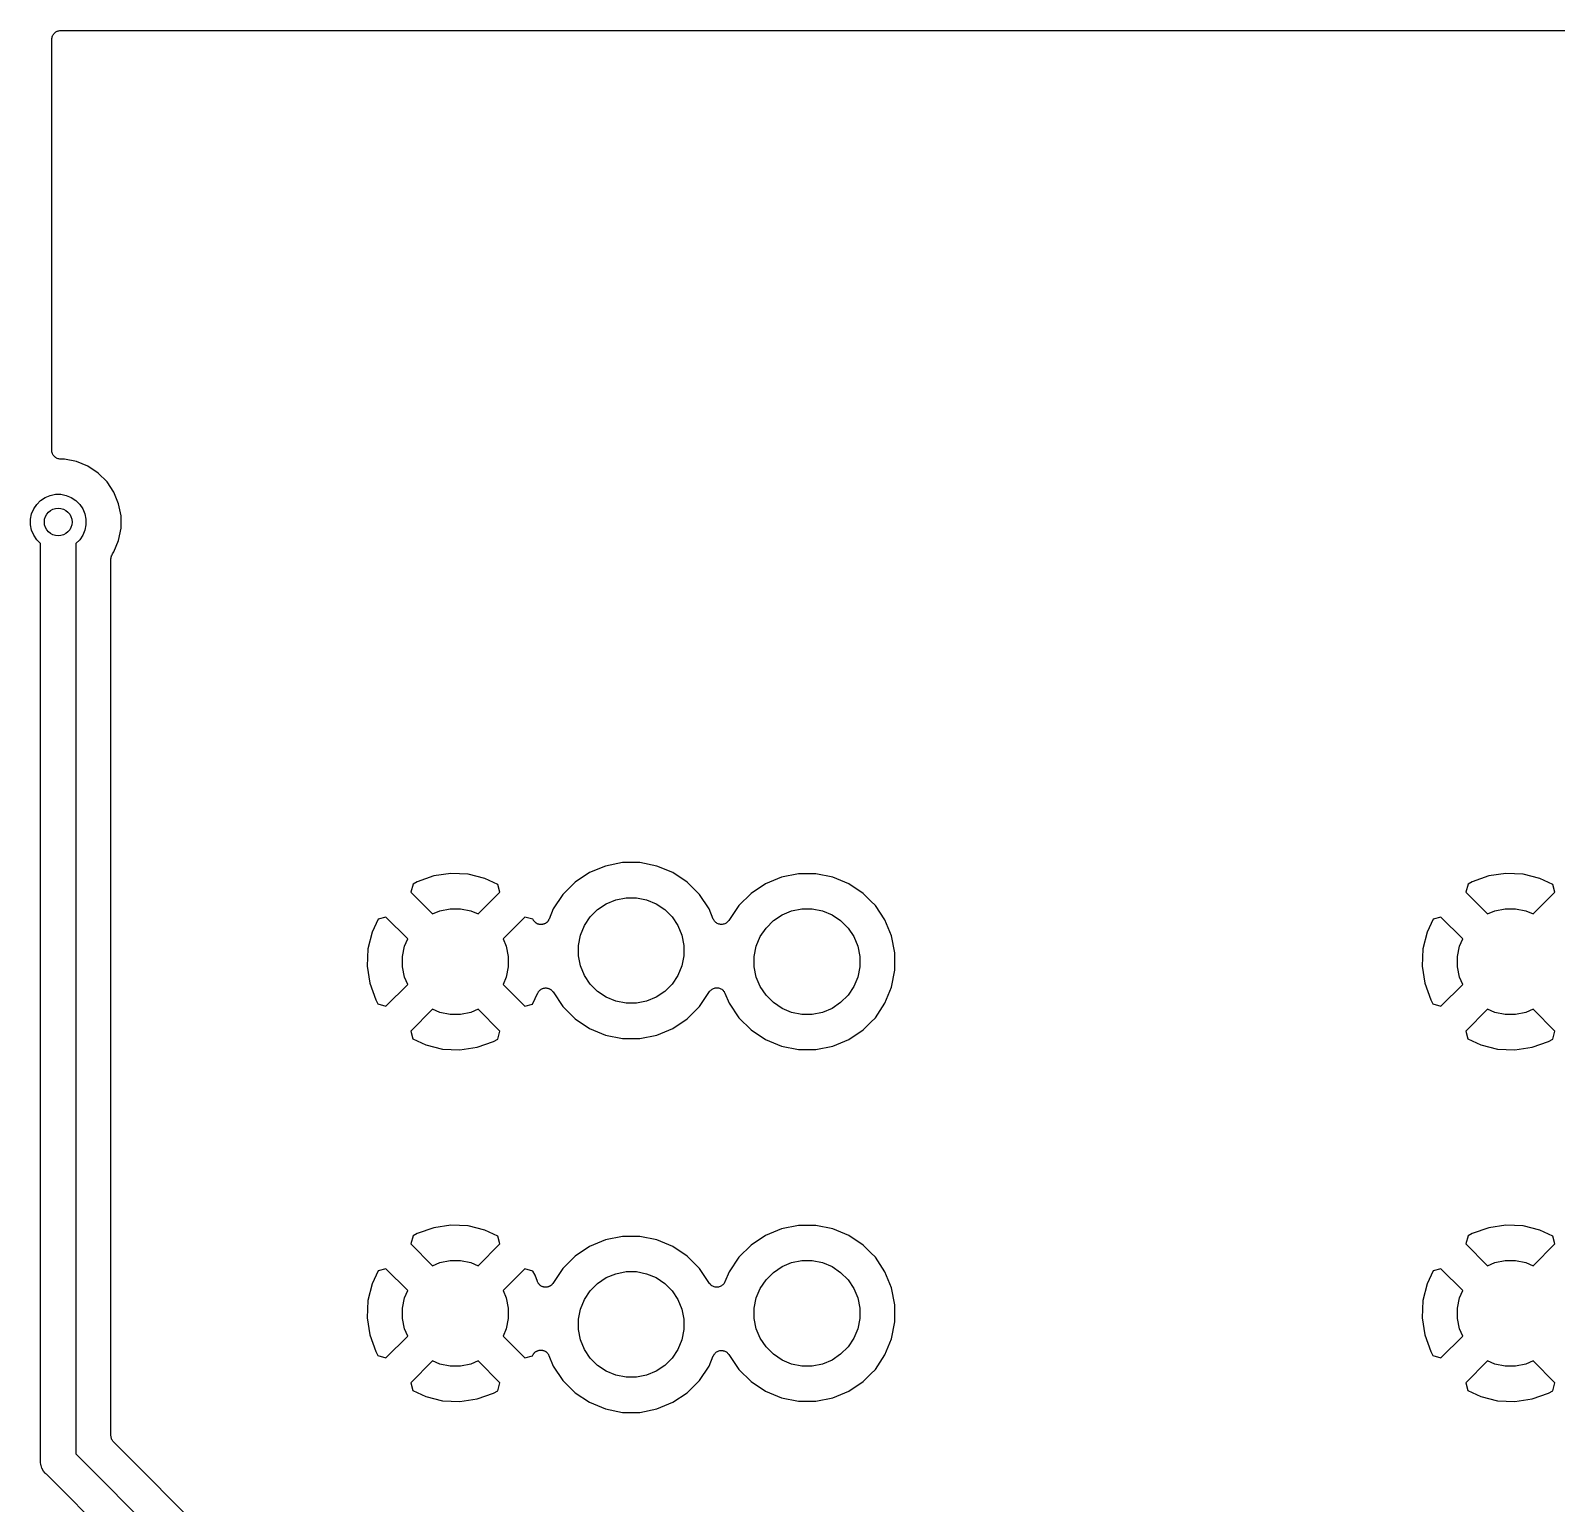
# Model space of a CAD drawing. Extents: x 0.71 to 5.18, y -2.28 to -0.62.
# Drawn here: x 0.708 to 1.576, y -1.458 to -0.621 of the extents above; entities that cross this region are included whole.
import ezdxf

# ---------------------------------------------------------------- set-up
doc = ezdxf.new("R2010")
doc.units = 0
doc.header["$MEASUREMENT"] = 0
doc.layers.add('BLACK', color=7, linetype='CONTINUOUS')

msp = doc.modelspace()

# ---------------------------------------------------------------- linework, layer by layer
at = {"layer": 'BLACK', "linetype": 'CONTINUOUS'}
for p, q in [((0.720553, -0.624961), (0.720602, -0.624495)), ((0.720602, -0.624495), (0.720607, -0.624478)), ((0.720607, -0.624478), (0.720609, -0.62446)), ((0.720609, -0.62446), (0.720752, -0.624012)), ((0.720752, -0.624012), (0.720891, -0.623562)), ((0.720891, -0.623562), (0.720899, -0.623547)), ((0.720899, -0.623547), (0.720904, -0.62353)), ((0.720904, -0.62353), (0.721131, -0.623119)), ((0.721131, -0.623119), (0.721355, -0.622704)), ((0.721355, -0.622704), (0.721366, -0.622691)), ((0.721366, -0.622691), (0.721374, -0.622675)), ((0.721374, -0.622675), (0.721676, -0.622315)), ((0.721676, -0.622315), (0.721977, -0.621952)), ((0.721977, -0.621952), (0.72199, -0.621941)), ((0.72199, -0.621941), (0.722002, -0.621928)), ((0.722002, -0.621928), (0.722368, -0.621633)), ((0.722368, -0.621633), (0.722733, -0.621335)), ((0.722733, -0.621335), (0.722749, -0.621327)), ((0.722749, -0.621327), (0.722762, -0.621316)), ((0.722762, -0.621316), (0.723179, -0.621098)), ((0.723179, -0.621098), (0.723595, -0.620877)), ((0.723595, -0.620877), (0.723611, -0.620872)), ((0.723611, -0.620872), (0.723627, -0.620864)), ((0.723627, -0.620864), (0.724077, -0.620732)), ((0.724077, -0.620732), (0.724529, -0.620595)), ((0.724529, -0.620595), (0.724546, -0.620594)), ((0.724546, -0.620594), (0.724563, -0.620589)), ((0.724563, -0.620589), (0.725031, -0.620546)), ((0.725031, -0.620546), (0.7255, -0.6205)), ((0.7255, -0.6205), (5.1745, -0.6205)), ((0.7205, -0.62543), (0.720553, -0.624961)), ((0.7205, -0.625464), (0.7205, -0.62543)), ((0.7205, -0.625465), (0.7205, -0.625464)), ((0.7205, -0.625466), (0.7205, -0.625465)), ((0.7205, -0.6255), (0.7205, -0.625466)), ((0.7205, -0.859252), (0.7205, -0.6255)), ((0.720546, -0.859721), (0.7205, -0.859252)), ((0.720589, -0.860189), (0.720546, -0.859721)), ((0.720594, -0.860206), (0.720589, -0.860189)), ((0.720595, -0.860223), (0.720594, -0.860206)), ((0.720732, -0.860675), (0.720595, -0.860223)), ((0.720864, -0.861125), (0.720732, -0.860675)), ((0.720872, -0.861141), (0.720864, -0.861125)), ((0.720877, -0.861157), (0.720872, -0.861141)), ((0.721098, -0.861573), (0.720877, -0.861157)), ((0.721316, -0.86199), (0.721098, -0.861573)), ((0.721327, -0.862003), (0.721316, -0.86199)), ((0.721335, -0.862019), (0.721327, -0.862003)), ((0.721633, -0.862384), (0.721335, -0.862019)), ((0.721928, -0.86275), (0.721633, -0.862384)), ((0.721941, -0.862762), (0.721928, -0.86275)), ((0.721952, -0.862775), (0.721941, -0.862762)), ((0.722315, -0.863076), (0.721952, -0.862775)), ((0.722675, -0.863378), (0.722315, -0.863076)), ((0.722691, -0.863386), (0.722675, -0.863378)), ((0.722704, -0.863397), (0.722691, -0.863386)), ((0.723119, -0.863621), (0.722704, -0.863397)), ((0.72353, -0.863848), (0.723119, -0.863621)), ((0.723547, -0.863853), (0.72353, -0.863848)), ((0.723562, -0.863861), (0.723547, -0.863853)), ((0.724012, -0.864), (0.723562, -0.863861)), ((0.72446, -0.864143), (0.724012, -0.864)), ((0.724478, -0.864145), (0.72446, -0.864143)), ((0.724495, -0.86415), (0.724478, -0.864145)), ((0.724961, -0.864199), (0.724495, -0.86415)), ((0.72543, -0.864251), (0.724961, -0.864199)), ((0.725464, -0.864252), (0.72543, -0.864251)), ((0.725465, -0.864252), (0.725464, -0.864252)), ((0.725466, -0.864252), (0.725465, -0.864252)), ((0.7255, -0.864252), (0.725466, -0.864252)), ((0.727643, -0.864252), (0.7255, -0.864252)), ((0.734549, -0.865626), (0.727643, -0.864252)), ((0.741055, -0.86832), (0.734549, -0.865626)), ((0.74691, -0.872233), (0.741055, -0.86832)), ((0.751889, -0.877212), (0.74691, -0.872233)), ((0.716663, -0.886044), (0.719529, -0.884857)), ((0.719529, -0.884857), (0.722571, -0.884252)), ((0.722571, -0.884252), (0.725673, -0.884252)), ((0.725673, -0.884252), (0.728716, -0.884857)), ((0.728716, -0.884857), (0.731582, -0.886044)), ((0.755801, -0.883067), (0.751889, -0.877212)), ((0.758496, -0.889573), (0.755801, -0.883067)), ((0.708979, -0.895406), (0.710166, -0.892541)), ((0.710166, -0.892541), (0.71189, -0.889961)), ((0.71189, -0.889961), (0.714083, -0.887768)), ((0.714083, -0.887768), (0.716663, -0.886044)), ((0.731582, -0.886044), (0.734161, -0.887768)), ((0.734161, -0.887768), (0.736354, -0.889961)), ((0.736354, -0.889961), (0.738078, -0.892541)), ((0.738078, -0.892541), (0.739265, -0.895406)), ((0.75987, -0.896479), (0.758496, -0.889573)), ((0.708374, -0.898449), (0.708979, -0.895406)), ((0.708374, -0.901551), (0.708374, -0.898449)), ((0.708979, -0.904594), (0.708374, -0.901551)), ((0.739265, -0.895406), (0.73987, -0.898449)), ((0.73987, -0.901551), (0.739265, -0.904594)), ((0.73987, -0.898449), (0.73987, -0.901551)), ((0.75987, -0.903521), (0.75987, -0.896479)), ((0.710166, -0.907459), (0.708979, -0.904594)), ((0.71189, -0.910039), (0.710166, -0.907459)), ((0.714083, -0.912232), (0.71189, -0.910039)), ((0.736354, -0.910039), (0.734161, -0.912232)), ((0.738078, -0.907459), (0.736354, -0.910039)), ((0.739265, -0.904594), (0.738078, -0.907459)), ((0.755801, -0.916933), (0.758496, -0.910427)), ((0.758496, -0.910427), (0.75987, -0.903521)), ((0.714122, -0.912258), (0.714083, -0.912232)), ((0.714122, -1.43363), (0.714122, -0.912258)), ((0.734161, -0.912232), (0.734122, -0.912258)), ((0.734122, -0.912258), (0.734122, -1.42998)), ((0.754231, -0.919924), (0.754371, -0.919484)), ((0.754371, -0.919484), (0.754504, -0.919046)), ((0.754504, -0.919046), (0.754518, -0.919021)), ((0.754518, -0.919021), (0.754526, -0.918994)), ((0.754526, -0.918994), (0.754748, -0.918591)), ((0.754748, -0.918591), (0.754965, -0.918185)), ((0.754965, -0.918185), (0.755801, -0.916933)), ((0.754122, -0.920949), (0.754123, -0.920894)), ((0.754122, -0.92095), (0.754122, -0.920949)), ((0.754122, -0.920951), (0.754122, -0.92095)), ((0.754122, -0.920963), (0.754122, -0.920951)), ((0.754122, -1.41962), (0.754122, -0.920963)), ((0.754123, -0.920894), (0.754174, -0.920436)), ((0.754174, -0.920436), (0.75422, -0.919979)), ((0.75422, -0.919979), (0.754228, -0.919952)), ((0.754228, -0.919952), (0.754231, -0.919924)), ((0.937683, -1.10129), (0.928296, -1.10467)), ((0.947422, -1.09982), (0.937683, -1.10129)), ((0.957261, -1.10029), (0.947422, -1.09982)), ((0.96682, -1.10266), (0.957261, -1.10029)), ((1.02632, -1.09939), (1.01813, -1.10486)), ((1.03542, -1.09562), (1.02632, -1.09939)), ((1.04508, -1.0937), (1.03542, -1.09562)), ((1.05492, -1.0937), (1.04508, -1.0937)), ((1.06458, -1.09562), (1.05492, -1.0937)), ((1.07368, -1.09939), (1.06458, -1.09562)), ((1.08187, -1.10486), (1.07368, -1.09939)), ((1.13542, -1.10192), (1.12632, -1.10569)), ((1.14508, -1.1), (1.13542, -1.10192)), ((1.15492, -1.1), (1.14508, -1.1)), ((1.16458, -1.10192), (1.15492, -1.1)), ((1.17368, -1.10569), (1.16458, -1.10192)), ((1.53768, -1.10129), (1.5283, -1.10467)), ((1.54742, -1.09982), (1.53768, -1.10129)), ((1.55726, -1.10029), (1.54742, -1.09982)), ((1.56682, -1.10266), (1.55726, -1.10029)), ((0.925936, -1.10594), (0.924658, -1.11052)), ((0.924658, -1.11052), (0.937039, -1.1229)), ((0.928296, -1.10467), (0.925936, -1.10594)), ((0.962961, -1.1229), (0.975342, -1.11052)), ((0.974106, -1.10608), (0.96682, -1.10266)), ((0.975342, -1.11052), (0.974106, -1.10608)), ((1.01813, -1.10486), (1.01116, -1.11183)), ((1.08884, -1.11183), (1.08187, -1.10486)), ((1.12632, -1.10569), (1.11813, -1.11116)), ((1.18187, -1.11116), (1.17368, -1.10569)), ((1.52594, -1.10594), (1.52466, -1.11052)), ((1.52466, -1.11052), (1.53704, -1.1229)), ((1.5283, -1.10467), (1.52594, -1.10594)), ((1.56296, -1.1229), (1.57534, -1.11052)), ((1.57411, -1.10608), (1.56682, -1.10266)), ((1.57534, -1.11052), (1.57411, -1.10608)), ((1.01116, -1.11183), (1.00569, -1.12002)), ((1.03088, -1.1204), (1.03579, -1.11712)), ((1.03579, -1.11712), (1.04125, -1.11485)), ((1.04125, -1.11485), (1.04705, -1.1137)), ((1.04705, -1.1137), (1.05295, -1.1137)), ((1.05295, -1.1137), (1.05875, -1.11485)), ((1.05875, -1.11485), (1.06421, -1.11712)), ((1.06421, -1.11712), (1.06912, -1.1204)), ((1.09431, -1.12002), (1.08884, -1.11183)), ((1.11116, -1.11813), (1.10547, -1.12664)), ((1.11813, -1.11116), (1.11116, -1.11813)), ((1.18623, -1.11552), (1.18187, -1.11116)), ((1.18884, -1.11813), (1.18623, -1.11552)), ((1.18623, -1.11552), (1.18623, -1.11552)), ((1.19431, -1.12632), (1.18884, -1.11813)), ((0.906083, -1.12589), (0.902657, -1.13318)), ((0.910516, -1.12466), (0.906083, -1.12589)), ((0.922897, -1.13704), (0.910516, -1.12466)), ((0.937039, -1.1229), (0.941249, -1.12115)), ((0.941249, -1.12115), (0.947045, -1.12)), ((0.947045, -1.12), (0.952955, -1.12)), ((0.952955, -1.12), (0.958751, -1.12115)), ((0.958751, -1.12115), (0.962961, -1.1229)), ((0.989484, -1.12466), (0.977103, -1.13704)), ((0.994065, -1.12594), (0.989484, -1.12466)), ((0.99425, -1.12628), (0.994065, -1.12594)), ((0.99438, -1.12648), (0.99425, -1.12628)), ((0.99449, -1.12669), (0.99438, -1.12648)), ((0.994651, -1.12688), (0.99449, -1.12669)), ((0.994792, -1.12709), (0.994651, -1.12688)), ((0.994958, -1.12726), (0.994792, -1.12709)), ((0.995106, -1.12744), (0.994958, -1.12726)), ((0.995301, -1.1276), (0.995106, -1.12744)), ((0.995481, -1.12778), (0.995301, -1.1276)), ((0.995676, -1.12792), (0.995481, -1.12778)), ((0.995856, -1.12807), (0.995676, -1.12792)), ((0.99608, -1.12819), (0.995856, -1.12807)), ((0.996291, -1.12833), (0.99608, -1.12819)), ((1.00139, -1.12811), (1.00118, -1.12822)), ((1.00159, -1.12795), (1.00139, -1.12811)), ((1.0018, -1.12782), (1.00159, -1.12795)), ((1.00197, -1.12765), (1.0018, -1.12782)), ((1.00215, -1.1275), (1.00197, -1.12765)), ((1.00232, -1.12731), (1.00215, -1.1275)), ((1.0025, -1.12713), (1.00232, -1.12731)), ((1.00263, -1.12694), (1.0025, -1.12713)), ((1.00278, -1.12676), (1.00263, -1.12694)), ((1.0029, -1.12653), (1.00278, -1.12676)), ((1.00305, -1.12632), (1.0029, -1.12653)), ((1.00314, -1.12611), (1.00305, -1.12632)), ((1.00325, -1.1259), (1.00314, -1.12611)), ((1.00328, -1.12584), (1.00325, -1.1259)), ((1.00569, -1.12002), (1.00328, -1.12584)), ((1.02341, -1.12949), (1.0267, -1.12458)), ((1.0267, -1.12458), (1.03088, -1.1204)), ((1.06912, -1.1204), (1.0733, -1.12458)), ((1.0733, -1.12458), (1.07659, -1.12949)), ((1.0967, -1.12578), (1.09431, -1.12002)), ((1.09692, -1.1262), (1.0967, -1.12578)), ((1.09714, -1.12662), (1.09692, -1.1262)), ((1.09715, -1.12663), (1.09714, -1.12662)), ((1.09716, -1.12664), (1.09715, -1.12663)), ((1.09746, -1.12701), (1.09716, -1.12664)), ((1.09776, -1.12738), (1.09746, -1.12701)), ((1.09777, -1.12739), (1.09776, -1.12738)), ((1.09814, -1.1277), (1.09777, -1.12739)), ((1.09777, -1.12739), (1.09777, -1.12739)), ((1.09851, -1.128), (1.09814, -1.1277)), ((1.09852, -1.12801), (1.09851, -1.128)), ((1.09853, -1.12801), (1.09852, -1.12801)), ((1.09895, -1.12824), (1.09853, -1.12801)), ((1.10404, -1.12806), (1.10361, -1.12828)), ((1.10405, -1.12805), (1.10404, -1.12806)), ((1.10406, -1.12804), (1.10405, -1.12805)), ((1.10443, -1.12775), (1.10406, -1.12804)), ((1.1048, -1.12745), (1.10443, -1.12775)), ((1.10481, -1.12744), (1.1048, -1.12745)), ((1.10482, -1.12743), (1.10481, -1.12744)), ((1.10512, -1.12707), (1.10482, -1.12743)), ((1.10543, -1.1267), (1.10512, -1.12707)), ((1.10544, -1.12668), (1.10543, -1.1267)), ((1.10545, -1.12668), (1.10544, -1.12668)), ((1.10547, -1.12664), (1.10545, -1.12668)), ((1.10545, -1.12668), (1.10545, -1.12668)), ((1.1267, -1.13088), (1.13088, -1.1267)), ((1.13088, -1.1267), (1.13579, -1.12341)), ((1.13579, -1.12341), (1.14125, -1.12115)), ((1.14125, -1.12115), (1.14705, -1.12)), ((1.14705, -1.12), (1.15295, -1.12)), ((1.15295, -1.12), (1.15875, -1.12115)), ((1.15875, -1.12115), (1.16421, -1.12341)), ((1.16421, -1.12341), (1.16912, -1.1267)), ((1.16912, -1.1267), (1.1733, -1.13088)), ((1.19808, -1.13542), (1.19431, -1.12632)), ((1.50608, -1.12589), (1.50266, -1.13318)), ((1.51052, -1.12466), (1.50608, -1.12589)), ((1.5229, -1.13704), (1.51052, -1.12466)), ((1.53704, -1.1229), (1.54125, -1.12115)), ((1.54125, -1.12115), (1.54705, -1.12)), ((1.54705, -1.12), (1.55295, -1.12)), ((1.55295, -1.12), (1.55875, -1.12115)), ((1.55875, -1.12115), (1.56296, -1.1229)), ((0.902657, -1.13318), (0.900286, -1.14274)), ((0.996508, -1.12842), (0.996291, -1.12833)), ((0.996714, -1.12853), (0.996508, -1.12842)), ((0.996957, -1.12861), (0.996714, -1.12853)), ((0.997192, -1.12871), (0.996957, -1.12861)), ((0.997421, -1.12875), (0.997192, -1.12871)), ((0.997646, -1.12882), (0.997421, -1.12875)), ((0.997899, -1.12885), (0.997646, -1.12882)), ((0.998148, -1.1289), (0.997899, -1.12885)), ((0.998382, -1.1289), (0.998148, -1.1289)), ((0.998616, -1.12893), (0.998382, -1.1289)), ((0.998869, -1.1289), (0.998616, -1.12893)), ((0.999124, -1.1289), (0.998869, -1.1289)), ((0.999354, -1.12886), (0.999124, -1.1289)), ((0.999588, -1.12884), (0.999354, -1.12886)), ((0.999832, -1.12877), (0.999588, -1.12884)), ((1.00008, -1.12872), (0.999832, -1.12877)), ((1.0003, -1.12863), (1.00008, -1.12872)), ((1.00052, -1.12856), (1.0003, -1.12863)), ((1.00075, -1.12845), (1.00052, -1.12856)), ((1.00099, -1.12835), (1.00075, -1.12845)), ((1.00118, -1.12822), (1.00099, -1.12835)), ((1.02, -1.14075), (1.02115, -1.13495)), ((1.02115, -1.13495), (1.02341, -1.12949)), ((1.07659, -1.12949), (1.07885, -1.13495)), ((1.07885, -1.13495), (1.08, -1.14075)), ((1.09937, -1.12847), (1.09895, -1.12824)), ((1.09938, -1.12847), (1.09937, -1.12847)), ((1.09939, -1.12848), (1.09938, -1.12847)), ((1.09985, -1.12862), (1.09939, -1.12848)), ((1.1003, -1.12876), (1.09985, -1.12862)), ((1.10031, -1.12876), (1.1003, -1.12876)), ((1.10032, -1.12876), (1.10031, -1.12876)), ((1.1008, -1.12881), (1.10032, -1.12876)), ((1.10127, -1.12886), (1.1008, -1.12881)), ((1.10128, -1.12886), (1.10127, -1.12886)), ((1.10129, -1.12886), (1.10128, -1.12886)), ((1.10177, -1.12882), (1.10129, -1.12886)), ((1.10224, -1.12878), (1.10177, -1.12882)), ((1.10225, -1.12878), (1.10224, -1.12878)), ((1.10226, -1.12877), (1.10225, -1.12878)), ((1.10272, -1.12864), (1.10226, -1.12877)), ((1.10318, -1.12851), (1.10272, -1.12864)), ((1.10319, -1.1285), (1.10318, -1.12851)), ((1.1032, -1.1285), (1.10319, -1.1285)), ((1.10361, -1.12828), (1.1032, -1.1285)), ((1.12115, -1.14125), (1.12341, -1.13579)), ((1.12341, -1.13579), (1.1267, -1.13088)), ((1.1733, -1.13088), (1.17659, -1.13579)), ((1.17659, -1.13579), (1.17885, -1.14125)), ((1.2, -1.14508), (1.19808, -1.13542)), ((1.50266, -1.13318), (1.50029, -1.14274)), ((0.900286, -1.14274), (0.899824, -1.15258)), ((0.92, -1.14705), (0.921153, -1.14125)), ((0.921153, -1.14125), (0.922897, -1.13704)), ((0.977103, -1.13704), (0.978847, -1.14125)), ((0.978847, -1.14125), (0.98, -1.14705)), ((1.02, -1.14666), (1.02, -1.14075)), ((1.08, -1.14075), (1.08, -1.14666)), ((1.12, -1.14705), (1.12115, -1.14125)), ((1.17885, -1.14125), (1.18, -1.14705)), ((1.2, -1.15492), (1.2, -1.14508)), ((1.50029, -1.14274), (1.49982, -1.15258)), ((1.52, -1.14705), (1.52115, -1.14125)), ((1.52115, -1.14125), (1.5229, -1.13704)), ((0.899824, -1.15258), (0.901291, -1.16232)), ((0.92, -1.15295), (0.92, -1.14705)), ((0.921153, -1.15875), (0.92, -1.15295)), ((0.98, -1.15295), (0.978847, -1.15875)), ((0.98, -1.14705), (0.98, -1.15295)), ((1.02115, -1.15245), (1.02, -1.14666)), ((1.02341, -1.15791), (1.02115, -1.15245)), ((1.07885, -1.15245), (1.07659, -1.15791)), ((1.08, -1.14666), (1.07885, -1.15245)), ((1.12, -1.15295), (1.12, -1.14705)), ((1.12115, -1.15875), (1.12, -1.15295)), ((1.18, -1.15295), (1.17885, -1.15875)), ((1.18, -1.14705), (1.18, -1.15295)), ((1.49982, -1.15258), (1.50129, -1.16232)), ((1.52, -1.15295), (1.52, -1.14705)), ((1.52115, -1.15875), (1.52, -1.15295)), ((0.901291, -1.16232), (0.904674, -1.1717)), ((0.922897, -1.16296), (0.921153, -1.15875)), ((0.978847, -1.15875), (0.977103, -1.16296)), ((1.0267, -1.16282), (1.02341, -1.15791)), ((1.03088, -1.167), (1.0267, -1.16282)), ((1.0733, -1.16282), (1.06912, -1.167)), ((1.07659, -1.15791), (1.0733, -1.16282)), ((1.12341, -1.16421), (1.12115, -1.15875)), ((1.17885, -1.15875), (1.17659, -1.16421)), ((1.19808, -1.16458), (1.2, -1.15492)), ((1.50129, -1.16232), (1.50467, -1.1717)), ((1.5229, -1.16296), (1.52115, -1.15875)), ((0.910516, -1.17534), (0.922897, -1.16296)), ((0.977103, -1.16296), (0.989484, -1.17534)), ((0.993917, -1.17411), (0.996869, -1.16783)), ((0.996869, -1.16783), (0.9969, -1.16776)), ((0.9969, -1.16776), (0.997088, -1.16746)), ((0.997088, -1.16746), (0.997261, -1.16714)), ((0.997261, -1.16714), (0.997343, -1.16704)), ((0.997343, -1.16704), (0.997411, -1.16693)), ((0.997411, -1.16693), (0.997656, -1.16667)), ((0.997656, -1.16667), (0.997886, -1.16639)), ((0.997886, -1.16639), (0.997986, -1.16631)), ((0.997986, -1.16631), (0.998074, -1.16622)), ((0.998074, -1.16622), (0.998365, -1.166)), ((0.998365, -1.166), (0.998645, -1.16578)), ((0.998645, -1.16578), (0.998759, -1.16572)), ((0.998759, -1.16572), (0.998863, -1.16564)), ((0.998863, -1.16564), (0.99919, -1.16549)), ((0.99919, -1.16549), (0.999509, -1.16532)), ((0.999509, -1.16532), (0.999632, -1.16529)), ((0.999632, -1.16529), (0.999749, -1.16523)), ((0.999749, -1.16523), (1.0001, -1.16515)), ((1.0001, -1.16515), (1.00044, -1.16505)), ((1.00044, -1.16505), (1.00057, -1.16503)), ((1.00057, -1.16503), (1.0007, -1.165)), ((1.0007, -1.165), (1.00106, -1.16499)), ((1.00106, -1.16499), (1.00142, -1.16495)), ((1.00142, -1.16495), (1.00154, -1.16497)), ((1.00154, -1.16497), (1.00167, -1.16496)), ((1.00167, -1.16496), (1.00203, -1.16502)), ((1.00203, -1.16502), (1.00239, -1.16505)), ((1.00239, -1.16505), (1.00251, -1.16509)), ((1.00251, -1.16509), (1.00264, -1.16511)), ((1.00264, -1.16511), (1.00298, -1.16523)), ((1.00298, -1.16523), (1.00332, -1.16534)), ((1.00332, -1.16534), (1.00343, -1.1654)), ((1.00343, -1.1654), (1.00355, -1.16544)), ((1.00355, -1.16544), (1.00386, -1.16563)), ((1.00386, -1.16563), (1.00418, -1.1658)), ((1.00418, -1.1658), (1.00428, -1.16588)), ((1.00428, -1.16588), (1.00439, -1.16595)), ((1.00439, -1.16595), (1.00465, -1.16619)), ((1.00465, -1.16619), (1.00493, -1.16642)), ((1.00493, -1.16642), (1.00501, -1.16652)), ((1.00501, -1.16652), (1.00511, -1.16661)), ((1.00511, -1.16661), (1.00532, -1.1669)), ((1.00532, -1.1669), (1.00555, -1.16718)), ((1.00555, -1.16718), (1.01116, -1.17557)), ((1.03579, -1.17029), (1.03088, -1.167)), ((1.04125, -1.17255), (1.03579, -1.17029)), ((1.06421, -1.17029), (1.05875, -1.17255)), ((1.06912, -1.167), (1.06421, -1.17029)), ((1.08884, -1.17557), (1.09453, -1.16706)), ((1.09453, -1.16706), (1.09455, -1.16702)), ((1.09455, -1.16702), (1.09457, -1.167)), ((1.09455, -1.16702), (1.09455, -1.16702)), ((1.09455, -1.16702), (1.09455, -1.16702)), ((1.09457, -1.167), (1.09488, -1.16663)), ((1.09488, -1.16663), (1.09518, -1.16627)), ((1.09518, -1.16627), (1.09519, -1.16626)), ((1.09519, -1.16626), (1.0952, -1.16625)), ((1.0952, -1.16625), (1.09557, -1.16595)), ((1.09557, -1.16595), (1.09594, -1.16566)), ((1.09594, -1.16566), (1.09595, -1.16565)), ((1.09595, -1.16565), (1.09596, -1.16565)), ((1.09596, -1.16565), (1.09639, -1.16542)), ((1.09639, -1.16542), (1.0968, -1.1652)), ((1.0968, -1.1652), (1.09681, -1.1652)), ((1.09681, -1.1652), (1.09682, -1.1652)), ((1.09682, -1.1652), (1.09729, -1.16506)), ((1.09729, -1.16506), (1.09774, -1.16493)), ((1.09774, -1.16493), (1.09775, -1.16493)), ((1.09775, -1.16493), (1.09776, -1.16492)), ((1.09776, -1.16492), (1.09824, -1.16488)), ((1.09824, -1.16488), (1.09871, -1.16484)), ((1.09871, -1.16484), (1.09872, -1.16484)), ((1.09872, -1.16484), (1.09873, -1.16484)), ((1.09873, -1.16484), (1.09922, -1.16489)), ((1.09922, -1.16489), (1.09968, -1.16494)), ((1.09968, -1.16494), (1.09969, -1.16494)), ((1.09969, -1.16494), (1.0997, -1.16494)), ((1.0997, -1.16494), (1.10016, -1.16508)), ((1.10016, -1.16508), (1.10061, -1.16522)), ((1.10061, -1.16522), (1.10062, -1.16523)), ((1.10062, -1.16523), (1.10063, -1.16523)), ((1.10063, -1.16523), (1.10105, -1.16546)), ((1.10105, -1.16546), (1.10147, -1.16569)), ((1.10147, -1.16569), (1.10148, -1.16569)), ((1.10148, -1.16569), (1.10149, -1.1657)), ((1.10149, -1.1657), (1.10186, -1.166)), ((1.10186, -1.166), (1.10223, -1.16631)), ((1.10223, -1.16631), (1.10223, -1.16632)), ((1.10223, -1.16632), (1.10224, -1.16632)), ((1.10224, -1.16632), (1.10255, -1.1667)), ((1.10255, -1.1667), (1.10284, -1.16706)), ((1.10284, -1.16706), (1.10285, -1.16707)), ((1.10285, -1.16707), (1.10286, -1.16708)), ((1.10286, -1.16708), (1.10308, -1.16751)), ((1.10308, -1.16751), (1.1033, -1.16792)), ((1.1033, -1.16792), (1.10569, -1.17368)), ((1.1267, -1.16912), (1.12341, -1.16421)), ((1.13088, -1.1733), (1.1267, -1.16912)), ((1.1733, -1.16912), (1.16912, -1.1733)), ((1.17659, -1.16421), (1.1733, -1.16912)), ((1.19431, -1.17368), (1.19808, -1.16458)), ((1.51052, -1.17534), (1.5229, -1.16296)), ((0.904674, -1.1717), (0.905935, -1.17406)), ((0.905935, -1.17406), (0.910516, -1.17534)), ((0.937039, -1.1771), (0.924658, -1.18948)), ((0.941249, -1.17885), (0.937039, -1.1771)), ((0.947045, -1.18), (0.941249, -1.17885)), ((0.952955, -1.18), (0.947045, -1.18)), ((0.958751, -1.17885), (0.952955, -1.18)), ((0.962961, -1.1771), (0.958751, -1.17885)), ((0.975342, -1.18948), (0.962961, -1.1771)), ((0.989484, -1.17534), (0.993917, -1.17411)), ((1.01116, -1.17557), (1.01813, -1.18254)), ((1.04705, -1.1737), (1.04125, -1.17255)), ((1.05295, -1.1737), (1.04705, -1.1737)), ((1.05875, -1.17255), (1.05295, -1.1737)), ((1.08187, -1.18254), (1.08884, -1.17557)), ((1.10569, -1.17368), (1.11116, -1.18187)), ((1.13579, -1.17659), (1.13088, -1.1733)), ((1.14125, -1.17885), (1.13579, -1.17659)), ((1.14705, -1.18), (1.14125, -1.17885)), ((1.15295, -1.18), (1.14705, -1.18)), ((1.15875, -1.17885), (1.15295, -1.18)), ((1.16421, -1.17659), (1.15875, -1.17885)), ((1.16912, -1.1733), (1.16421, -1.17659)), ((1.18884, -1.18187), (1.19431, -1.17368)), ((1.50467, -1.1717), (1.50594, -1.17406)), ((1.50594, -1.17406), (1.51052, -1.17534)), ((1.53704, -1.1771), (1.52466, -1.18948)), ((1.54125, -1.17885), (1.53704, -1.1771)), ((1.54705, -1.18), (1.54125, -1.17885)), ((1.55295, -1.18), (1.54705, -1.18)), ((1.55875, -1.17885), (1.55295, -1.18)), ((1.56296, -1.1771), (1.55875, -1.17885)), ((1.57534, -1.18948), (1.56296, -1.1771)), ((1.01813, -1.18254), (1.02632, -1.18801)), ((1.02632, -1.18801), (1.03542, -1.19178)), ((1.06458, -1.19178), (1.07368, -1.18801)), ((1.07368, -1.18801), (1.08187, -1.18254)), ((1.11116, -1.18187), (1.11813, -1.18884)), ((1.11813, -1.18884), (1.12632, -1.19431)), ((1.17368, -1.19431), (1.18187, -1.18884)), ((1.18187, -1.18884), (1.18623, -1.18448)), ((1.18623, -1.18448), (1.18884, -1.18187)), ((1.18623, -1.18448), (1.18623, -1.18448)), ((0.924658, -1.18948), (0.925894, -1.19392)), ((0.925894, -1.19392), (0.93318, -1.19734)), ((0.93318, -1.19734), (0.942739, -1.19971)), ((0.962317, -1.19871), (0.971704, -1.19533)), ((0.971704, -1.19533), (0.974064, -1.19406)), ((0.974064, -1.19406), (0.975342, -1.18948)), ((1.03542, -1.19178), (1.04508, -1.1937)), ((1.04508, -1.1937), (1.05492, -1.1937)), ((1.05492, -1.1937), (1.06458, -1.19178)), ((1.12632, -1.19431), (1.13542, -1.19808)), ((1.16458, -1.19808), (1.17368, -1.19431)), ((1.52466, -1.18948), (1.52589, -1.19392)), ((1.52589, -1.19392), (1.53318, -1.19734)), ((1.53318, -1.19734), (1.54274, -1.19971)), ((1.56232, -1.19871), (1.5717, -1.19533)), ((1.5717, -1.19533), (1.57406, -1.19406)), ((1.57406, -1.19406), (1.57534, -1.18948)), ((0.942739, -1.19971), (0.952578, -1.20018)), ((0.952578, -1.20018), (0.962317, -1.19871)), ((1.13542, -1.19808), (1.14508, -1.2)), ((1.14508, -1.2), (1.15492, -1.2)), ((1.15492, -1.2), (1.16458, -1.19808)), ((1.54274, -1.19971), (1.55258, -1.20018)), ((1.55258, -1.20018), (1.56232, -1.19871)), ((0.937683, -1.30129), (0.928296, -1.30467)), ((0.947422, -1.29982), (0.937683, -1.30129)), ((0.957261, -1.30029), (0.947422, -1.29982)), ((0.96682, -1.30266), (0.957261, -1.30029)), ((1.14508, -1.3), (1.13542, -1.30192)), ((1.15492, -1.3), (1.14508, -1.3)), ((1.16458, -1.30192), (1.15492, -1.3)), ((1.53768, -1.30129), (1.5283, -1.30467)), ((1.54742, -1.29982), (1.53768, -1.30129)), ((1.55726, -1.30029), (1.54742, -1.29982)), ((1.56682, -1.30266), (1.55726, -1.30029)), ((0.925936, -1.30594), (0.924658, -1.31052)), ((0.928296, -1.30467), (0.925936, -1.30594)), ((0.974106, -1.30608), (0.96682, -1.30266)), ((0.975342, -1.31052), (0.974106, -1.30608)), ((1.03542, -1.30822), (1.02632, -1.31199)), ((1.04508, -1.3063), (1.03542, -1.30822)), ((1.05492, -1.3063), (1.04508, -1.3063)), ((1.06458, -1.30822), (1.05492, -1.3063)), ((1.07368, -1.31199), (1.06458, -1.30822)), ((1.12632, -1.30569), (1.11813, -1.31116)), ((1.13542, -1.30192), (1.12632, -1.30569)), ((1.17368, -1.30569), (1.16458, -1.30192)), ((1.18187, -1.31116), (1.17368, -1.30569)), ((1.52594, -1.30594), (1.52466, -1.31052)), ((1.5283, -1.30467), (1.52594, -1.30594)), ((1.57411, -1.30608), (1.56682, -1.30266)), ((1.57534, -1.31052), (1.57411, -1.30608)), ((0.924658, -1.31052), (0.937039, -1.3229)), ((0.962961, -1.3229), (0.975342, -1.31052)), ((1.01813, -1.31746), (1.01116, -1.32443)), ((1.02632, -1.31199), (1.01813, -1.31746)), ((1.08187, -1.31746), (1.07368, -1.31199)), ((1.08884, -1.32443), (1.08187, -1.31746)), ((1.11116, -1.31813), (1.10569, -1.32632)), ((1.11813, -1.31116), (1.11116, -1.31813)), ((1.18623, -1.31552), (1.18187, -1.31116)), ((1.18884, -1.31813), (1.18623, -1.31552)), ((1.18623, -1.31552), (1.18623, -1.31552)), ((1.19431, -1.32632), (1.18884, -1.31813)), ((1.52466, -1.31052), (1.53704, -1.3229)), ((1.56296, -1.3229), (1.57534, -1.31052)), ((0.906083, -1.32589), (0.902657, -1.33318)), ((0.910516, -1.32466), (0.906083, -1.32589)), ((0.922897, -1.33704), (0.910516, -1.32466)), ((0.937039, -1.3229), (0.941249, -1.32115)), ((0.941249, -1.32115), (0.947045, -1.32)), ((0.947045, -1.32), (0.952955, -1.32)), ((0.952955, -1.32), (0.958751, -1.32115)), ((0.958751, -1.32115), (0.962961, -1.3229)), ((0.989484, -1.32466), (0.977103, -1.33704)), ((0.994065, -1.32594), (0.989484, -1.32466)), ((0.995326, -1.3283), (0.994065, -1.32594)), ((1.01116, -1.32443), (1.00547, -1.33294)), ((1.03579, -1.32971), (1.04125, -1.32745)), ((1.04125, -1.32745), (1.04705, -1.3263)), ((1.04705, -1.3263), (1.05295, -1.3263)), ((1.05295, -1.3263), (1.05875, -1.32745)), ((1.05875, -1.32745), (1.06421, -1.32971)), ((1.09453, -1.33294), (1.08884, -1.32443)), ((1.10569, -1.32632), (1.1033, -1.33208)), ((1.1267, -1.33088), (1.13088, -1.3267)), ((1.13088, -1.3267), (1.13579, -1.32341)), ((1.13579, -1.32341), (1.14125, -1.32115)), ((1.14125, -1.32115), (1.14705, -1.32)), ((1.14705, -1.32), (1.15295, -1.32)), ((1.15295, -1.32), (1.15875, -1.32115)), ((1.15875, -1.32115), (1.16421, -1.32341)), ((1.16421, -1.32341), (1.16912, -1.3267)), ((1.16912, -1.3267), (1.1733, -1.33088)), ((1.19808, -1.33542), (1.19431, -1.32632)), ((1.50608, -1.32589), (1.50266, -1.33318)), ((1.51052, -1.32466), (1.50608, -1.32589)), ((1.5229, -1.33704), (1.51052, -1.32466)), ((1.53704, -1.3229), (1.54125, -1.32115)), ((1.54125, -1.32115), (1.54705, -1.32)), ((1.54705, -1.32), (1.55295, -1.32)), ((1.55295, -1.32), (1.55875, -1.32115)), ((1.55875, -1.32115), (1.56296, -1.3229)), ((0.902657, -1.33318), (0.900286, -1.34274)), ((0.99661, -1.33186), (0.995326, -1.3283)), ((0.996656, -1.33196), (0.99661, -1.33186)), ((0.996687, -1.33206), (0.996656, -1.33196)), ((0.996865, -1.3324), (0.996687, -1.33206)), ((0.997029, -1.33274), (0.996865, -1.3324)), ((0.997093, -1.33283), (0.997029, -1.33274)), ((0.997143, -1.33292), (0.997093, -1.33283)), ((0.997384, -1.33322), (0.997143, -1.33292)), ((0.997611, -1.33352), (0.997384, -1.33322)), ((0.99769, -1.3336), (0.997611, -1.33352)), ((0.997757, -1.33368), (0.99769, -1.3336)), ((0.998051, -1.33392), (0.997757, -1.33368)), ((0.998334, -1.33418), (0.998051, -1.33392)), ((0.998426, -1.33423), (0.998334, -1.33418)), ((0.998508, -1.3343), (0.998426, -1.33423)), ((0.998843, -1.33449), (0.998508, -1.3343)), ((0.999171, -1.33468), (0.998843, -1.33449)), ((0.999271, -1.33472), (0.999171, -1.33468)), ((0.999365, -1.33477), (0.999271, -1.33472)), ((0.99973, -1.33488), (0.999365, -1.33477)), ((1.00009, -1.33501), (0.99973, -1.33488)), ((1.00019, -1.33503), (1.00009, -1.33501)), ((1.0003, -1.33506), (1.00019, -1.33503)), ((1.00068, -1.3351), (1.0003, -1.33506)), ((1.00105, -1.33516), (1.00068, -1.3351)), ((1.00116, -1.33515), (1.00105, -1.33516)), ((1.00127, -1.33516), (1.00116, -1.33515)), ((1.00165, -1.33513), (1.00127, -1.33516)), ((1.00203, -1.33511), (1.00165, -1.33513)), ((1.00213, -1.33509), (1.00203, -1.33511)), ((1.00224, -1.33508), (1.00213, -1.33509)), ((1.00261, -1.33497), (1.00224, -1.33508)), ((1.00298, -1.33488), (1.00261, -1.33497)), ((1.00307, -1.33484), (1.00298, -1.33488)), ((1.00318, -1.33481), (1.00307, -1.33484)), ((1.00351, -1.33463), (1.00318, -1.33481)), ((1.00386, -1.33447), (1.00351, -1.33463)), ((1.00395, -1.33441), (1.00386, -1.33447)), ((1.00404, -1.33436), (1.00395, -1.33441)), ((1.00434, -1.33412), (1.00404, -1.33436)), ((1.00465, -1.33389), (1.00434, -1.33412)), ((1.00472, -1.33381), (1.00465, -1.33389)), ((1.0048, -1.33375), (1.00472, -1.33381)), ((1.00505, -1.33345), (1.0048, -1.33375)), ((1.00531, -1.33317), (1.00505, -1.33345)), ((1.00536, -1.33308), (1.00531, -1.33317)), ((1.00543, -1.333), (1.00536, -1.33308)), ((1.00547, -1.33294), (1.00543, -1.333)), ((1.0267, -1.33718), (1.03088, -1.333)), ((1.03088, -1.333), (1.03579, -1.32971)), ((1.06421, -1.32971), (1.06912, -1.333)), ((1.06912, -1.333), (1.0733, -1.33718)), ((1.09483, -1.33331), (1.09453, -1.33294)), ((1.09513, -1.33368), (1.09483, -1.33331)), ((1.09514, -1.33369), (1.09513, -1.33368)), ((1.09515, -1.3337), (1.09514, -1.33369)), ((1.09552, -1.334), (1.09515, -1.3337)), ((1.09588, -1.3343), (1.09552, -1.334)), ((1.09589, -1.33431), (1.09588, -1.3343)), ((1.0959, -1.33432), (1.09589, -1.33431)), ((1.09633, -1.33455), (1.0959, -1.33432)), ((1.09674, -1.33477), (1.09633, -1.33455)), ((1.09675, -1.33477), (1.09674, -1.33477)), ((1.09676, -1.33478), (1.09675, -1.33477)), ((1.09722, -1.33492), (1.09676, -1.33478)), ((1.09767, -1.33506), (1.09722, -1.33492)), ((1.09768, -1.33506), (1.09767, -1.33506)), ((1.09769, -1.33506), (1.09768, -1.33506)), ((1.09817, -1.33511), (1.09769, -1.33506)), ((1.09864, -1.33516), (1.09817, -1.33511)), ((1.09865, -1.33516), (1.09864, -1.33516)), ((1.09866, -1.33516), (1.09865, -1.33516)), ((1.09914, -1.33512), (1.09866, -1.33516)), ((1.09961, -1.33508), (1.09914, -1.33512)), ((1.09962, -1.33507), (1.09961, -1.33508)), ((1.09963, -1.33507), (1.09962, -1.33507)), ((1.1001, -1.33494), (1.09963, -1.33507)), ((1.10055, -1.3348), (1.1001, -1.33494)), ((1.10056, -1.3348), (1.10055, -1.3348)), ((1.10057, -1.33479), (1.10056, -1.3348)), ((1.101, -1.33457), (1.10057, -1.33479)), ((1.10142, -1.33435), (1.101, -1.33457)), ((1.10143, -1.33434), (1.10142, -1.33435)), ((1.10142, -1.33435), (1.10142, -1.33435)), ((1.10181, -1.33404), (1.10143, -1.33434)), ((1.10218, -1.33374), (1.10181, -1.33404)), ((1.10219, -1.33373), (1.10218, -1.33373)), ((1.10218, -1.33373), (1.10218, -1.33374)), ((1.1025, -1.33336), (1.10219, -1.33373)), ((1.10281, -1.333), (1.1025, -1.33336)), ((1.10282, -1.33298), (1.10281, -1.33299)), ((1.10281, -1.33299), (1.10281, -1.333)), ((1.10305, -1.33256), (1.10282, -1.33298)), ((1.10328, -1.33214), (1.10305, -1.33256)), ((1.10329, -1.33212), (1.10328, -1.33214)), ((1.1033, -1.33208), (1.10329, -1.33212)), ((1.10329, -1.33212), (1.10329, -1.33212)), ((1.10329, -1.33212), (1.10329, -1.33212)), ((1.12115, -1.34125), (1.12341, -1.33579)), ((1.12341, -1.33579), (1.1267, -1.33088)), ((1.1733, -1.33088), (1.17659, -1.33579)), ((1.17659, -1.33579), (1.17885, -1.34125)), ((1.2, -1.34508), (1.19808, -1.33542)), ((1.50266, -1.33318), (1.50029, -1.34274)), ((0.900286, -1.34274), (0.899824, -1.35258)), ((0.92, -1.34705), (0.921153, -1.34125)), ((0.921153, -1.34125), (0.922897, -1.33704)), ((0.977103, -1.33704), (0.978847, -1.34125)), ((0.978847, -1.34125), (0.98, -1.34705)), ((1.02115, -1.34755), (1.02341, -1.34209)), ((1.02341, -1.34209), (1.0267, -1.33718)), ((1.0733, -1.33718), (1.07659, -1.34209)), ((1.07659, -1.34209), (1.07885, -1.34755)), ((1.12, -1.34705), (1.12115, -1.34125)), ((1.17885, -1.34125), (1.18, -1.34705)), ((1.2, -1.35492), (1.2, -1.34508)), ((1.50029, -1.34274), (1.49982, -1.35258)), ((1.52, -1.34705), (1.52115, -1.34125)), ((1.52115, -1.34125), (1.5229, -1.33704)), ((0.899824, -1.35258), (0.901291, -1.36232)), ((0.92, -1.35295), (0.92, -1.34705)), ((0.921153, -1.35875), (0.92, -1.35295)), ((0.98, -1.35295), (0.978847, -1.35875)), ((0.98, -1.34705), (0.98, -1.35295)), ((1.02, -1.35334), (1.02115, -1.34755)), ((1.02, -1.35925), (1.02, -1.35334)), ((1.07885, -1.34755), (1.08, -1.35334)), ((1.08, -1.35334), (1.08, -1.35925)), ((1.12, -1.35295), (1.12, -1.34705)), ((1.12115, -1.35875), (1.12, -1.35295)), ((1.18, -1.35295), (1.17885, -1.35875)), ((1.18, -1.34705), (1.18, -1.35295)), ((1.49982, -1.35258), (1.50129, -1.36232)), ((1.52, -1.35295), (1.52, -1.34705)), ((1.52115, -1.35875), (1.52, -1.35295)), ((0.901291, -1.36232), (0.904674, -1.3717)), ((0.922897, -1.36296), (0.921153, -1.35875)), ((0.978847, -1.35875), (0.977103, -1.36296)), ((1.02115, -1.36505), (1.02, -1.35925)), ((1.08, -1.35925), (1.07885, -1.36505)), ((1.12341, -1.36421), (1.12115, -1.35875)), ((1.17885, -1.35875), (1.17659, -1.36421)), ((1.19808, -1.36458), (1.2, -1.35492)), ((1.50129, -1.36232), (1.50467, -1.3717)), ((1.5229, -1.36296), (1.52115, -1.35875)), ((0.910516, -1.37534), (0.922897, -1.36296)), ((0.977103, -1.36296), (0.989484, -1.37534)), ((0.996832, -1.37124), (0.996947, -1.37119)), ((0.996947, -1.37119), (0.997299, -1.37111)), ((0.997299, -1.37111), (0.997647, -1.371)), ((0.997647, -1.371), (0.997773, -1.37099)), ((0.997773, -1.37099), (0.997895, -1.37096)), ((0.997895, -1.37096), (0.998257, -1.37095)), ((0.998257, -1.37095), (0.998619, -1.37091)), ((0.998619, -1.37091), (0.998744, -1.37093)), ((0.998744, -1.37093), (0.99887, -1.37092)), ((0.99887, -1.37092), (0.999228, -1.37098)), ((0.999228, -1.37098), (0.999589, -1.37101)), ((0.999589, -1.37101), (0.99971, -1.37105)), ((0.99971, -1.37105), (0.999835, -1.37107)), ((0.999835, -1.37107), (1.00017, -1.37119)), ((1.00017, -1.37119), (1.00052, -1.3713)), ((1.02341, -1.37051), (1.02115, -1.36505)), ((1.0267, -1.37542), (1.02341, -1.37051)), ((1.07659, -1.37051), (1.0733, -1.37542)), ((1.07885, -1.36505), (1.07659, -1.37051)), ((1.10039, -1.37122), (1.10086, -1.37118)), ((1.10086, -1.37118), (1.10134, -1.37114)), ((1.10134, -1.37114), (1.10135, -1.37114)), ((1.10135, -1.37114), (1.10136, -1.37114)), ((1.10136, -1.37114), (1.10183, -1.37119)), ((1.10183, -1.37119), (1.10231, -1.37123)), ((1.1267, -1.36912), (1.12341, -1.36421)), ((1.13088, -1.3733), (1.1267, -1.36912)), ((1.1733, -1.36912), (1.16912, -1.3733)), ((1.17659, -1.36421), (1.1733, -1.36912)), ((1.19431, -1.37368), (1.19808, -1.36458)), ((1.51052, -1.37534), (1.5229, -1.36296)), ((0.904674, -1.3717), (0.905935, -1.37406)), ((0.905935, -1.37406), (0.910516, -1.37534)), ((0.937039, -1.3771), (0.924658, -1.38948)), ((0.941249, -1.37885), (0.937039, -1.3771)), ((0.947045, -1.38), (0.941249, -1.37885)), ((0.958751, -1.37885), (0.952955, -1.38)), ((0.962961, -1.3771), (0.958751, -1.37885)), ((0.975342, -1.38948), (0.962961, -1.3771)), ((0.989484, -1.37534), (0.993917, -1.37411)), ((0.993917, -1.37411), (0.994068, -1.37378)), ((0.994068, -1.37378), (0.994098, -1.37372)), ((0.994098, -1.37372), (0.994288, -1.37341)), ((0.994288, -1.37341), (0.994462, -1.37309)), ((0.994462, -1.37309), (0.994543, -1.373)), ((0.994543, -1.373), (0.994609, -1.37289)), ((0.994609, -1.37289), (0.994856, -1.37262)), ((0.994856, -1.37262), (0.995088, -1.37235)), ((0.995088, -1.37235), (0.995186, -1.37227)), ((0.995186, -1.37227), (0.995272, -1.37217)), ((0.995272, -1.37217), (0.995566, -1.37196)), ((0.995566, -1.37196), (0.995847, -1.37173)), ((0.995847, -1.37173), (0.995959, -1.37167)), ((0.995959, -1.37167), (0.996061, -1.3716)), ((0.996061, -1.3716), (0.996391, -1.37145)), ((0.996391, -1.37145), (0.996711, -1.37128)), ((0.996711, -1.37128), (0.996832, -1.37124)), ((1.00052, -1.3713), (1.00063, -1.37136)), ((1.00063, -1.37136), (1.00075, -1.3714)), ((1.00075, -1.3714), (1.00106, -1.37159)), ((1.00106, -1.37159), (1.00138, -1.37176)), ((1.00138, -1.37176), (1.00148, -1.37184)), ((1.00148, -1.37184), (1.00159, -1.37191)), ((1.00159, -1.37191), (1.00185, -1.37215)), ((1.00185, -1.37215), (1.00213, -1.37238)), ((1.00213, -1.37238), (1.00221, -1.37248)), ((1.00221, -1.37248), (1.00231, -1.37257)), ((1.00231, -1.37257), (1.00252, -1.37286)), ((1.00252, -1.37286), (1.00275, -1.37314)), ((1.00275, -1.37314), (1.00281, -1.37325)), ((1.00281, -1.37325), (1.00289, -1.37335)), ((1.00289, -1.37335), (1.00304, -1.37368)), ((1.00304, -1.37368), (1.00321, -1.374)), ((1.00321, -1.374), (1.00569, -1.37998)), ((1.03088, -1.3796), (1.0267, -1.37542)), ((1.03579, -1.38288), (1.03088, -1.3796)), ((1.06912, -1.3796), (1.06421, -1.38288)), ((1.0733, -1.37542), (1.06912, -1.3796)), ((1.09431, -1.37998), (1.0967, -1.37422)), ((1.0967, -1.37422), (1.09671, -1.37418)), ((1.09671, -1.37418), (1.09672, -1.37416)), ((1.09671, -1.37418), (1.09671, -1.37418)), ((1.09671, -1.37418), (1.09671, -1.37418)), ((1.09672, -1.37416), (1.09695, -1.37374)), ((1.09695, -1.37374), (1.09718, -1.37332)), ((1.09718, -1.37332), (1.09719, -1.37331)), ((1.09719, -1.3733), (1.0975, -1.37294)), ((1.09719, -1.37331), (1.09719, -1.3733)), ((1.0975, -1.37294), (1.09781, -1.37257)), ((1.09781, -1.37257), (1.09782, -1.37257)), ((1.09782, -1.37256), (1.09819, -1.37226)), ((1.09782, -1.37257), (1.09782, -1.37256)), ((1.09819, -1.37226), (1.09857, -1.37196)), ((1.09857, -1.37196), (1.09858, -1.37195)), ((1.09858, -1.37195), (1.099, -1.37173)), ((1.09858, -1.37195), (1.09858, -1.37195)), ((1.099, -1.37173), (1.09943, -1.3715)), ((1.09943, -1.3715), (1.09944, -1.3715)), ((1.09944, -1.3715), (1.09945, -1.3715)), ((1.09945, -1.3715), (1.09991, -1.37136)), ((1.09991, -1.37136), (1.10037, -1.37123)), ((1.10037, -1.37123), (1.10038, -1.37123)), ((1.10038, -1.37123), (1.10039, -1.37122)), ((1.10231, -1.37123), (1.10232, -1.37124)), ((1.10232, -1.37124), (1.10233, -1.37124)), ((1.10233, -1.37124), (1.10279, -1.37138)), ((1.10279, -1.37138), (1.10324, -1.37152)), ((1.10324, -1.37152), (1.10325, -1.37153)), ((1.10325, -1.37153), (1.10326, -1.37153)), ((1.10326, -1.37153), (1.10369, -1.37176)), ((1.10369, -1.37176), (1.1041, -1.37198)), ((1.1041, -1.37198), (1.10411, -1.37199)), ((1.10411, -1.37199), (1.10412, -1.372)), ((1.10412, -1.372), (1.10449, -1.37231)), ((1.10449, -1.37231), (1.10485, -1.3726)), ((1.10485, -1.3726), (1.10486, -1.37261)), ((1.10486, -1.37261), (1.10487, -1.37262)), ((1.10487, -1.37262), (1.10517, -1.37299)), ((1.10517, -1.37299), (1.10547, -1.37336)), ((1.10547, -1.37336), (1.11116, -1.38187)), ((1.13579, -1.37659), (1.13088, -1.3733)), ((1.14125, -1.37885), (1.13579, -1.37659)), ((1.14705, -1.38), (1.14125, -1.37885)), ((1.15875, -1.37885), (1.15295, -1.38)), ((1.16421, -1.37659), (1.15875, -1.37885)), ((1.16912, -1.3733), (1.16421, -1.37659)), ((1.18884, -1.38187), (1.19431, -1.37368)), ((1.50467, -1.3717), (1.50594, -1.37406)), ((1.50594, -1.37406), (1.51052, -1.37534)), ((1.53704, -1.3771), (1.52466, -1.38948)), ((1.54125, -1.37885), (1.53704, -1.3771)), ((1.54705, -1.38), (1.54125, -1.37885)), ((1.55875, -1.37885), (1.55295, -1.38)), ((1.56296, -1.3771), (1.55875, -1.37885)), ((1.57534, -1.38948), (1.56296, -1.3771)), ((0.952955, -1.38), (0.947045, -1.38)), ((1.00569, -1.37998), (1.01116, -1.38817)), ((1.01116, -1.38817), (1.01813, -1.39514)), ((1.04125, -1.38515), (1.03579, -1.38288)), ((1.04705, -1.3863), (1.04125, -1.38515)), ((1.05295, -1.3863), (1.04705, -1.3863)), ((1.05875, -1.38515), (1.05295, -1.3863)), ((1.06421, -1.38288), (1.05875, -1.38515)), ((1.08187, -1.39514), (1.08884, -1.38817)), ((1.08884, -1.38817), (1.09431, -1.37998)), ((1.11116, -1.38187), (1.11813, -1.38884)), ((1.15295, -1.38), (1.14705, -1.38)), ((1.18187, -1.38884), (1.18623, -1.38448)), ((1.18623, -1.38448), (1.18884, -1.38187)), ((1.18623, -1.38448), (1.18623, -1.38448)), ((1.55295, -1.38), (1.54705, -1.38)), ((0.924658, -1.38948), (0.925894, -1.39392)), ((0.925894, -1.39392), (0.93318, -1.39734)), ((0.962317, -1.39871), (0.971704, -1.39533)), ((0.971704, -1.39533), (0.974064, -1.39406)), ((0.974064, -1.39406), (0.975342, -1.38948)), ((1.01813, -1.39514), (1.02632, -1.40061)), ((1.07368, -1.40061), (1.08187, -1.39514)), ((1.11813, -1.38884), (1.12632, -1.39431)), ((1.12632, -1.39431), (1.13542, -1.39808)), ((1.16458, -1.39808), (1.17368, -1.39431)), ((1.17368, -1.39431), (1.18187, -1.38884)), ((1.52466, -1.38948), (1.52589, -1.39392)), ((1.52589, -1.39392), (1.53318, -1.39734)), ((1.56232, -1.39871), (1.5717, -1.39533)), ((1.5717, -1.39533), (1.57406, -1.39406)), ((1.57406, -1.39406), (1.57534, -1.38948)), ((0.93318, -1.39734), (0.942739, -1.39971)), ((0.942739, -1.39971), (0.952578, -1.40018)), ((0.952578, -1.40018), (0.962317, -1.39871)), ((1.02632, -1.40061), (1.03542, -1.40438)), ((1.03542, -1.40438), (1.04508, -1.4063)), ((1.05492, -1.4063), (1.06458, -1.40438)), ((1.06458, -1.40438), (1.07368, -1.40061)), ((1.13542, -1.39808), (1.14508, -1.4)), ((1.14508, -1.4), (1.15492, -1.4)), ((1.15492, -1.4), (1.16458, -1.39808)), ((1.53318, -1.39734), (1.54274, -1.39971)), ((1.54274, -1.39971), (1.55258, -1.40018)), ((1.55258, -1.40018), (1.56232, -1.39871)), ((1.04508, -1.4063), (1.05492, -1.4063)), ((0.754167, -1.42008), (0.754122, -1.41962)), ((0.754207, -1.42054), (0.754167, -1.42008)), ((0.754215, -1.42057), (0.754207, -1.42054)), ((0.754217, -1.4206), (0.754215, -1.42057)), ((0.75435, -1.42104), (0.754217, -1.4206)), ((0.75448, -1.42148), (0.75435, -1.42104)), ((0.754492, -1.4215), (0.75448, -1.42148)), ((0.754499, -1.42153), (0.754492, -1.4215)), ((0.754716, -1.42194), (0.754499, -1.42153)), ((0.754929, -1.42235), (0.754716, -1.42194)), ((0.754945, -1.42237), (0.754929, -1.42235)), ((0.754957, -1.42239), (0.754945, -1.42237)), ((0.755249, -1.42275), (0.754957, -1.42239)), ((0.755537, -1.42311), (0.755249, -1.42275)), ((0.755574, -1.42315), (0.755537, -1.42311)), ((0.755575, -1.42315), (0.755574, -1.42315)), ((0.755574, -1.42315), (0.755574, -1.42315)), ((0.755586, -1.42316), (0.755575, -1.42315)), ((0.811946, -1.47952), (0.755586, -1.42316)), ((0.734122, -1.42998), (0.826724, -1.52258)), ((0.714074, -1.43412), (0.714122, -1.43363)), ((0.714122, -1.43461), (0.714074, -1.43412)), ((0.714267, -1.43608), (0.714122, -1.43461)), ((0.714122, -1.43461), (0.714122, -1.43461)), ((0.714379, -1.43645), (0.714267, -1.43608)), ((0.714839, -1.43797), (0.714379, -1.43645)), ((0.715767, -1.4397), (0.714839, -1.43797)), ((0.716704, -1.44085), (0.715767, -1.4397)), ((0.717017, -1.44123), (0.716704, -1.44085)), ((0.716704, -1.44085), (0.716704, -1.44085)), ((0.717398, -1.44154), (0.717017, -1.44123)), ((0.81, -1.53414), (0.717398, -1.44154))]:
    msp.add_line(p, q, dxfattribs=at)
at = {"layer": 'BLACK'}
msp.add_circle((0.724122, -0.9), 0.007874, dxfattribs=at)

doc.saveas('drawing.dxf')
